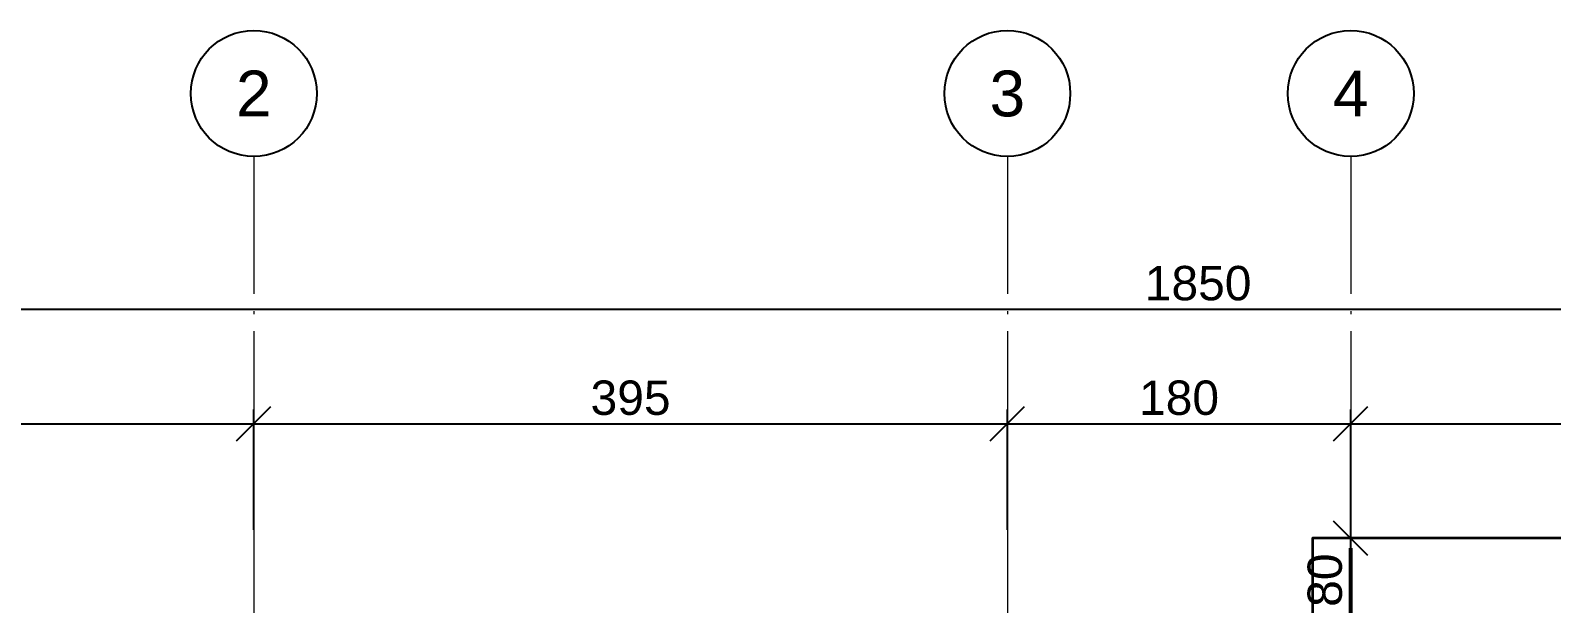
# Model space of a CAD drawing. Header units: millimetres. Extents: x -404 to 6018, y -5139 to 7890.
# Drawn here: x 4133 to 4930, y 2906 to 3206 of the extents above; entities that cross this region are included whole.
import ezdxf
from ezdxf.enums import TextEntityAlignment as Align

# ---------------------------------------------------------------- set-up
doc = ezdxf.new("R2010")
doc.units = ezdxf.units.MM
doc.linetypes.add('ZWCAD_ISO04W100', pattern=[30.5, 24, -3, 0.5, -3])
doc.layers.add('AXIS LINES', color=255, linetype='ZWCAD_ISO04W100', lineweight=13)
doc.layers.add('SLAB', color=3, linetype='Continuous', lineweight=35)
for name, color, linetype in [('FW_AXIS', 7, 'Continuous'), ('FW_DIM', 7, 'Continuous'), ('REB_BOT_MESH_Y', 5, 'Continuous')]:
    doc.layers.add(name, color=color, linetype=linetype)
doc.styles.add('REBAR_TXT', font='arial.ttf')
doc.styles.get("Standard").update_dxf_attribs({"font": 'arial.ttf'})
doc.dimstyles.new('FW_DIM', dxfattribs={"dimtxt": 18, "dimasz": 9, "dimexe": 7.5, "dimexo": 4.5, "dimgap": 4.5, "dimtad": 1, "dimdec": 0, "dimtxsty": 'Standard', "dimtsz": 9, "dimcen": 2.5, "dimdle": 7.5, "dimclrd": 256, "dimclre": 256, "dimclrt": 7, "dimazin": 3, "dimtfac": 1, "dimtmove": 2, "dimatfit": 3})
doc.dimstyles.new('REBAR M-200', dxfattribs={"dimtxt": 15, "dimasz": 15, "dimexe": 25, "dimexo": 12.5, "dimgap": 10, "dimtad": 1, "dimdec": 0, "dimtxsty": 'Standard', "dimblk": 'NONE', "dimcen": 50, "dimse1": 1, "dimse2": 1, "dimclrd": 6, "dimclre": 6, "dimclrt": 7, "dimazin": 3, "dimtfac": 1, "dimtmove": 2, "dimatfit": 3, "dimldrblk": 'NONE', "dimlwd": 53})

# ---------------------------------------------------------------- blocks, each defined once
blk = doc.blocks.new('*D740')
at = {"color": 6, "lineweight": 53}
blk.add_line((4824.99, 2396.5), (4824.99, 2935), dxfattribs=at)
at = {"layer": 'Defpoints'}
for p in [(4824.99, 2935), (4824.99, 2396.5), (4824.99, 2396.5)]:
    blk.add_point(p, dxfattribs=at)
at = {"layer": 'REB_BOT_MESH_Y', "color": 7, "insert": (4807.49, 2665.75), "char_height": 15, "attachment_point": 5, "rotation": 90}
blk.add_mtext('538', dxfattribs=at)
blk = doc.blocks.new('_NONE')
blk = doc.blocks.new('_Oblique')
at = {"color": 0, "linetype": 'ByBlock', "lineweight": -2}
blk.add_line((-0.5, -0.5), (0.5, 0.5), dxfattribs=at)
blk = doc.blocks.new('*D1037')
for p, q in [((4824.99, 2852.5), (4824.99, 2947.6)), ((4820.49, 2940.1), (4817.49, 2940.1)), ((4820.49, 2860), (4817.49, 2860))]:
    blk.add_line(p, q)
at = {"layer": 'Defpoints'}
for p in [(4824.99, 2940.1), (4824.99, 2860), (4824.99, 2860)]:
    blk.add_point(p, dxfattribs=at)
at = {"layer": 'FW_DIM', "xscale": 18, "yscale": 18, "rotation": 90}
for p in [(4824.99, 2940.1), (4824.99, 2860)]:
    blk.add_blockref('_OBLIQUE', p, dxfattribs=at)
at = {"layer": 'FW_DIM', "color": 7, "insert": (4811.49, 2918.17), "char_height": 18, "attachment_point": 5, "rotation": 90}
blk.add_mtext('80', dxfattribs=at)
blk = doc.blocks.new('*D1050')
for p, q in [((3894.99, 2944.6), (3894.99, 3007.6)), ((4249.99, 2944.6), (4249.99, 3007.6)), ((3887.49, 3000.1), (4257.49, 3000.1))]:
    blk.add_line(p, q)
at = {"layer": 'Defpoints'}
for p in [(3894.99, 3000.1), (3894.99, 2940.1), (4249.99, 2940.1)]:
    blk.add_point(p, dxfattribs=at)
at = {"layer": 'FW_DIM', "xscale": 18, "yscale": 18}
for p in [(3894.99, 3000.1), (4249.99, 3000.1)]:
    blk.add_blockref('_OBLIQUE', p, dxfattribs=at)
at = {"layer": 'FW_DIM', "color": 7, "insert": (4072.49, 3013.6), "char_height": 18, "attachment_point": 5}
blk.add_mtext('355', dxfattribs=at)
blk = doc.blocks.new('*D1051')
for p, q in [((4249.99, 2944.6), (4249.99, 3007.6)), ((4644.99, 2944.6), (4644.99, 3007.6)), ((4242.49, 3000.1), (4652.49, 3000.1))]:
    blk.add_line(p, q)
at = {"layer": 'Defpoints'}
for p in [(4249.99, 3000.1), (4249.99, 2940.1), (4644.99, 2940.1)]:
    blk.add_point(p, dxfattribs=at)
at = {"layer": 'FW_DIM', "xscale": 18, "yscale": 18}
for p in [(4249.99, 3000.1), (4644.99, 3000.1)]:
    blk.add_blockref('_OBLIQUE', p, dxfattribs=at)
at = {"layer": 'FW_DIM', "color": 7, "insert": (4447.49, 3013.6), "char_height": 18, "attachment_point": 5}
blk.add_mtext('395', dxfattribs=at)
blk = doc.blocks.new('*D1052')
for p, q in [((4644.99, 2944.6), (4644.99, 3007.6)), ((4824.99, 2944.6), (4824.99, 3007.6)), ((4637.49, 3000.1), (4832.49, 3000.1))]:
    blk.add_line(p, q)
at = {"layer": 'Defpoints'}
for p in [(4644.99, 3000.1), (4644.99, 2940.1), (4824.99, 2940.1)]:
    blk.add_point(p, dxfattribs=at)
at = {"layer": 'FW_DIM', "xscale": 18, "yscale": 18}
for p in [(4644.99, 3000.1), (4824.99, 3000.1)]:
    blk.add_blockref('_OBLIQUE', p, dxfattribs=at)
at = {"layer": 'FW_DIM', "color": 7, "insert": (4734.99, 3013.6), "char_height": 18, "attachment_point": 5}
blk.add_mtext('180', dxfattribs=at)
blk = doc.blocks.new('*D1053')
for p, q in [((4824.99, 2944.6), (4824.99, 3007.6)), ((5479.99, 2944.6), (5479.99, 3007.6)), ((4817.49, 3000.1), (5487.49, 3000.1))]:
    blk.add_line(p, q)
at = {"layer": 'Defpoints'}
for p in [(4824.99, 3000.1), (4824.99, 2940.1), (5479.99, 2940.1)]:
    blk.add_point(p, dxfattribs=at)
at = {"layer": 'FW_DIM', "xscale": 18, "yscale": 18}
for p in [(4824.99, 3000.1), (5479.99, 3000.1)]:
    blk.add_blockref('_OBLIQUE', p, dxfattribs=at)
at = {"layer": 'FW_DIM', "color": 7, "insert": (5152.49, 3013.6), "char_height": 18, "attachment_point": 5}
blk.add_mtext('655', dxfattribs=at)
blk = doc.blocks.new('*D1061')
for p, q in [((3819.99, 2944.6), (3819.99, 3067.6)), ((5669.99, 2944.6), (5669.99, 3067.6)), ((3812.49, 3060.1), (5677.49, 3060.1))]:
    blk.add_line(p, q)
at = {"layer": 'Defpoints'}
for p in [(3819.99, 3060.1), (3819.99, 2940.1), (5669.99, 2940.1)]:
    blk.add_point(p, dxfattribs=at)
at = {"layer": 'FW_DIM', "xscale": 18, "yscale": 18}
for p in [(3819.99, 3060.1), (5669.99, 3060.1)]:
    blk.add_blockref('_OBLIQUE', p, dxfattribs=at)
at = {"layer": 'FW_DIM', "color": 7, "insert": (4744.99, 3073.6), "char_height": 18, "attachment_point": 5}
blk.add_mtext('1850', dxfattribs=at)

msp = doc.modelspace()

# ---------------------------------------------------------------- linework, layer by layer
at = {"layer": 'AXIS LINES', "color": 0, "ltscale": 3}
for points in [[(4249.99, 3140.04), (4249.99, -400.07)], [(4644.99, 3140.04), (4644.99, -400.07)], [(4824.99, 3140.04), (4824.99, -400.07)]]:
    msp.add_lwpolyline(points, dxfattribs=at)
at = {"layer": 'FW_AXIS'}
for centre in [(4249.99, 3173.04), (4644.99, 3173.04), (4824.99, 3173.04)]:
    msp.add_circle(centre, 33, dxfattribs=at)
at = {"layer": 'SLAB', "ltscale": 0.08}
msp.add_lwpolyline([(5599.99, 1379.9), (5599.89, 1900.02), (5499.89, 1900), (5499.89, 1950), (5669.99, 1950), (5669.99, 2860), (5034.99, 2860), (5034.99, 2940.1), (4804.99, 2940.1), (4805.09, 2860.72), (4229.99, 2860), (4229.99, 2719.9), (4149.99, 2719.9), (4149.89, 2490.03), (4229.99, 2490), (4229.89, 2320), (4149.99, 2319.9), (4149.89, 2090), (4229.99, 2090), (4229.99, 1950), (4464.89, 1950), (4464.89, 1490)], dxfattribs=at)

# ---------------------------------------------------------------- texts
at = {"layer": 'FW_AXIS', "color": 7, "style": 'REBAR_TXT'}
for s, p in [('2', (4249.99, 3173.04)), ('3', (4644.99, 3173.04)), ('4', (4824.99, 3173.04))]:
    msp.add_text(s, height=24, dxfattribs=at).set_placement(p, align=Align.MIDDLE_CENTER)

# ---------------------------------------------------------------- dimensions: what is measured, and where the dimension line sits
at = {"layer": 'FW_DIM'}
for base, p1, p2, picture, middle in [((3819.99, 3060.1), (3819.99, 2940.1), (5669.99, 2940.1), '*D1061', (4744.99, 3073.6)), ((3894.99, 3000.1), (3894.99, 2940.1), (4249.99, 2940.1), '*D1050', (4072.49, 3013.6)), ((4249.99, 3000.1), (4249.99, 2940.1), (4644.99, 2940.1), '*D1051', (4447.49, 3013.6)), ((4644.99, 3000.1), (4644.99, 2940.1), (4824.99, 2940.1), '*D1052', (4734.99, 3013.6)), ((4824.99, 3000.1), (4824.99, 2940.1), (5479.99, 2940.1), '*D1053', (5152.49, 3013.6))]:
    dim = msp.add_linear_dim(base=base, p1=p1, p2=p2, dimstyle='FW_DIM', dxfattribs=at)
    dim.commit()
    dim.dimension.update_dxf_attribs({"geometry": picture, "text_midpoint": middle})
dim = msp.add_linear_dim(base=(4824.99, 2860), p1=(4824.99, 2860), p2=(4824.99, 2940.1), angle=90, text='80', dimstyle='FW_DIM', override={"dimtmove": 2}, dxfattribs=at)
dim.commit()
dim.dimension.update_dxf_attribs({"geometry": '*D1037', "text_midpoint": (4811.49, 2918.17), "dimtype": 160})
at = {"layer": 'REB_BOT_MESH_Y'}
dim = msp.add_linear_dim(base=(4824.98693601, 2396.5), p1=(4824.98693601, 2396.5), p2=(4824.98693601, 2935), angle=90, dimstyle='REBAR M-200', dxfattribs=at)
dim.commit()
dim.dimension.update_dxf_attribs({"geometry": '*D740', "text_midpoint": (4807.48693601, 2665.75)})

doc.saveas('drawing.dxf')
